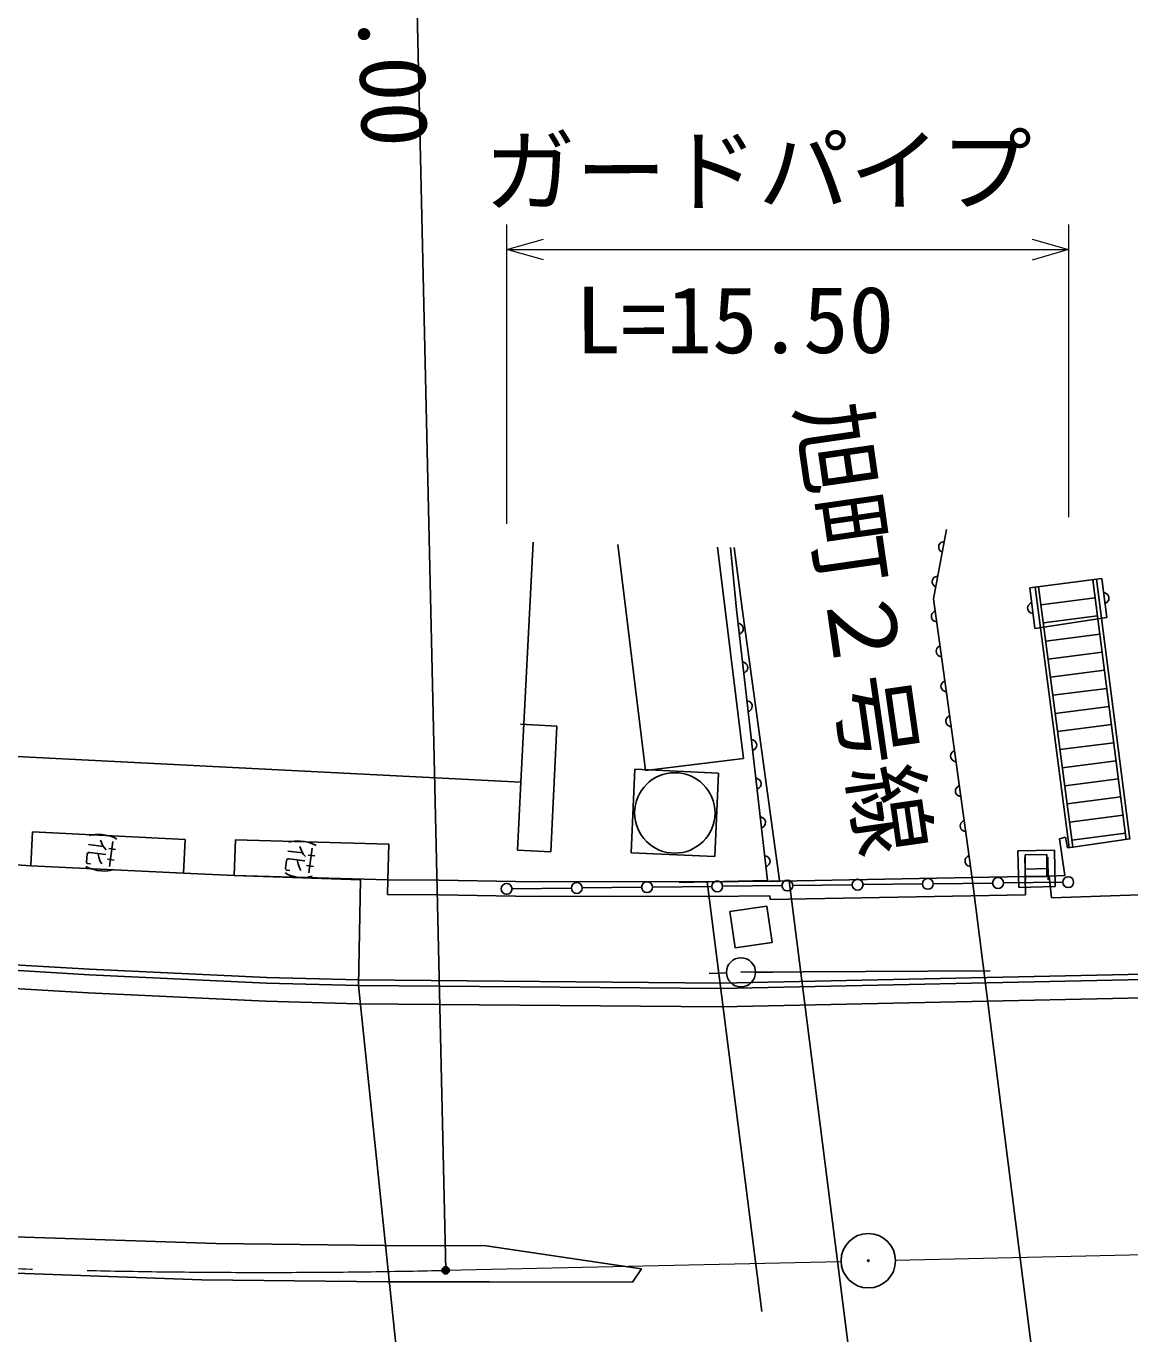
# Model space of a CAD drawing. Units: millimetres, scale not verified. Extents: x 40000 to 680000, y 20000 to 380000.
# Drawn here: x 150684 to 180922, y 276279 to 312099 of the extents above; entities that cross this region are included whole.
import ezdxf
from ezdxf.enums import TextEntityAlignment as Align

# ---------------------------------------------------------------- set-up
doc = ezdxf.new("R2010")
doc.units = ezdxf.units.MM
doc.header["$LTSCALE"] = 1000
doc.linetypes.add('CHAIN', pattern=[18.5, 12, -1.5, 3.5, -1.5])
for name, color, linetype, lineweight in [('M-BGD', 7, 'Continuous', 25), ('M-BMK', 2, 'CHAIN', 13), ('M-BMK-SRVR', 3, 'Continuous', 25), ('M-STR-HTXT', 7, 'Continuous', 13), ('M-STR-STR1', 1, 'Continuous', 25)]:
    doc.layers.add(name, color=color, linetype=linetype, lineweight=lineweight)
doc.styles.add('ＭＳ ゴシック', font='')
doc.styles.get('ＭＳ ゴシック').set_extended_font_data('MS Gothic')

msp = doc.modelspace()

# ---------------------------------------------------------------- linework, layer by layer
at = {"layer": 'M-BGD'}
for p, q in [((162178, 278019), (161160, 323007)), ((175545, 296410), (175900, 298309)), ((164575, 297966), (164238, 291387)), ((166893, 297903), (167654, 291713)), ((170341, 292043), (169629, 297828)), ((169980, 297819), (170144, 296123)), ((170080, 297816), (170303, 296144)), ((175684, 297834), (175692, 297880)), ((175687, 297797), (175684, 297834)), ((175699, 297762), (175687, 297797)), ((175692, 297880), (175709, 297912)), ((175726, 297728), (175699, 297762)), ((175709, 297912), (175733, 297942)), ((175752, 297705), (175726, 297728)), ((175733, 297942), (175770, 297964)), ((175783, 297686), (175752, 297705)), ((175770, 297964), (175803, 297977)), ((175803, 297977), (175839, 297981)), ((175515, 296930), (175531, 296963)), ((175531, 296963), (175555, 296992)), ((175555, 296992), (175593, 297015)), ((175593, 297015), (175625, 297027)), ((175625, 297027), (175661, 297032)), ((180154, 296967), (178177, 296713)), ((180290, 295897), (180154, 296967)), ((175506, 296885), (175515, 296930)), ((175510, 296848), (175506, 296885)), ((175522, 296812), (175510, 296848)), ((175549, 296778), (175522, 296812)), ((175574, 296755), (175549, 296778)), ((175606, 296737), (175574, 296755)), ((178322, 295604), (178177, 296713)), ((179257, 289598), (178323, 296732)), ((179356, 289611), (178422, 296744)), ((180822, 289813), (179911, 296936)), ((180010, 296948), (180921, 289826)), ((176599, 288750), (175545, 296410)), ((178128, 296202), (178141, 296237)), ((178141, 296237), (178170, 296270)), ((178170, 296270), (178197, 296292)), ((178197, 296292), (178230, 296307)), ((178487, 296249), (179975, 296440)), ((180203, 296581), (180239, 296573)), ((180239, 296573), (180270, 296559)), ((180274, 296299), (180241, 296283)), ((180270, 296559), (180306, 296535)), ((180300, 296320), (180274, 296299)), ((180329, 296354), (180300, 296320)), ((180306, 296535), (180328, 296505)), ((180328, 296505), (180343, 296471)), ((180343, 296389), (180329, 296354)), ((180343, 296471), (180349, 296425)), ((180349, 296425), (180343, 296389)), ((170144, 296123), (170997, 288696)), ((170303, 296144), (171326, 288696)), ((175483, 295937), (175489, 295973)), ((175490, 295891), (175483, 295937)), ((175489, 295973), (175502, 296008)), ((175505, 295857), (175490, 295891)), ((175502, 296008), (175531, 296042)), ((175531, 296042), (175558, 296064)), ((175558, 296064), (175590, 296080)), ((178122, 296165), (178128, 296202)), ((178128, 296119), (178122, 296165)), ((178143, 296086), (178128, 296119)), ((178165, 296055), (178143, 296086)), ((178201, 296031), (178165, 296055)), ((178233, 296017), (178201, 296031)), ((178269, 296010), (178233, 296017)), ((178322, 295604), (180290, 295897)), ((178552, 295753), (180038, 295944)), ((170188, 295742), (170223, 295734)), ((170223, 295734), (170254, 295719)), ((170254, 295719), (170290, 295695)), ((170290, 295695), (170312, 295664)), ((170325, 295548), (170311, 295513)), ((170312, 295664), (170326, 295630)), ((170332, 295584), (170325, 295548)), ((170326, 295630), (170332, 295584)), ((175527, 295827), (175505, 295857)), ((175564, 295803), (175527, 295827)), ((175595, 295790), (175564, 295803)), ((175631, 295782), (175595, 295790)), ((170255, 295459), (170222, 295444)), ((170282, 295480), (170255, 295459)), ((170311, 295513), (170282, 295480)), ((178617, 295257), (180101, 295448)), ((175615, 294980), (175621, 295016)), ((175622, 294933), (175615, 294980)), ((175621, 295016), (175634, 295051)), ((175637, 294900), (175622, 294933)), ((175634, 295051), (175663, 295085)), ((175659, 294870), (175637, 294900)), ((175696, 294846), (175659, 294870)), ((175663, 295085), (175689, 295106)), ((175689, 295106), (175722, 295122)), ((175727, 294832), (175696, 294846)), ((175763, 294825), (175727, 294832)), ((178682, 294761), (180165, 294952)), ((170309, 294681), (170345, 294673)), ((170345, 294673), (170376, 294658)), ((170376, 294658), (170412, 294634)), ((170433, 294452), (170404, 294419)), ((170412, 294634), (170434, 294603)), ((170447, 294487), (170433, 294452)), ((170434, 294603), (170448, 294569)), ((170454, 294523), (170447, 294487)), ((170448, 294569), (170454, 294523)), ((178747, 294266), (180228, 294456)), ((170377, 294398), (170344, 294383)), ((170404, 294419), (170377, 294398)), ((175753, 294058), (175766, 294094)), ((175766, 294094), (175795, 294127)), ((175795, 294127), (175821, 294149)), ((175821, 294149), (175854, 294165)), ((175747, 294022), (175753, 294058)), ((175753, 293976), (175747, 294022)), ((175768, 293943), (175753, 293976)), ((175791, 293912), (175768, 293943)), ((175827, 293889), (175791, 293912)), ((175859, 293875), (175827, 293889)), ((175895, 293868), (175859, 293875)), ((178812, 293770), (180292, 293960)), ((170431, 293620), (170467, 293612)), ((170467, 293612), (170498, 293597)), ((170498, 293597), (170534, 293573)), ((170555, 293391), (170526, 293358)), ((170534, 293573), (170556, 293542)), ((170569, 293426), (170555, 293391)), ((170556, 293542), (170570, 293508)), ((170576, 293462), (170569, 293426)), ((170570, 293508), (170576, 293462)), ((178876, 293274), (180355, 293464)), ((170499, 293337), (170466, 293322)), ((170526, 293358), (170499, 293337)), ((175879, 293065), (175884, 293101)), ((175885, 293019), (175879, 293065)), ((175884, 293101), (175898, 293136)), ((175900, 292985), (175885, 293019)), ((175898, 293136), (175926, 293170)), ((175926, 293170), (175953, 293192)), ((175953, 293192), (175985, 293207)), ((164232, 292976), (165226, 292926)), ((165226, 292926), (165055, 289486)), ((165226, 292926), (165055, 289486)), ((175923, 292955), (175900, 292985)), ((175959, 292931), (175923, 292955)), ((175991, 292917), (175959, 292931)), ((176026, 292910), (175991, 292917)), ((178941, 292778), (180419, 292968)), ((164238, 291387), (141896, 292532)), ((170553, 292559), (170589, 292551)), ((170589, 292551), (170620, 292536)), ((170620, 292536), (170656, 292512)), ((170648, 292297), (170621, 292276)), ((170677, 292330), (170648, 292297)), ((170656, 292512), (170678, 292481)), ((170691, 292365), (170677, 292330)), ((170678, 292481), (170692, 292447)), ((170698, 292401), (170691, 292365)), ((170692, 292447), (170698, 292401)), ((180482, 292472), (179006, 292282)), ((167654, 291713), (170341, 292043)), ((170621, 292276), (170588, 292261)), ((176010, 292107), (176016, 292144)), ((176017, 292061), (176010, 292107)), ((176016, 292144), (176029, 292179)), ((176032, 292028), (176017, 292061)), ((176029, 292179), (176058, 292212)), ((176054, 291998), (176032, 292028)), ((176091, 291974), (176054, 291998)), ((176058, 292212), (176085, 292234)), ((176085, 292234), (176117, 292250)), ((176122, 291960), (176091, 291974)), ((176158, 291953), (176122, 291960)), ((180546, 291976), (179071, 291787)), ((167259, 289453), (167362, 291744)), ((167362, 291744), (169650, 291641)), ((169650, 291641), (169547, 289350)), ((169650, 291641), (169547, 289350)), ((164146, 289531), (164238, 291387)), ((170675, 291498), (170711, 291490)), ((170711, 291490), (170742, 291475)), ((170742, 291475), (170778, 291450)), ((170769, 291236), (170742, 291215)), ((170799, 291269), (170769, 291236)), ((170778, 291450), (170800, 291420)), ((170813, 291303), (170799, 291269)), ((170800, 291420), (170814, 291386)), ((170819, 291340), (170813, 291303)), ((170814, 291386), (170819, 291340)), ((176148, 291186), (176161, 291221)), ((176161, 291221), (176190, 291255)), ((176190, 291255), (176216, 291277)), ((176216, 291277), (176249, 291293)), ((180609, 291480), (179136, 291291)), ((170742, 291215), (170709, 291199)), ((176142, 291150), (176148, 291186)), ((176148, 291104), (176142, 291150)), ((176164, 291070), (176148, 291104)), ((176186, 291040), (176164, 291070)), ((176223, 291016), (176186, 291040)), ((176254, 291003), (176223, 291016)), ((176290, 290995), (176254, 291003)), ((180673, 290984), (179201, 290795)), ((170797, 290436), (170833, 290428)), ((170864, 290154), (170831, 290138)), ((170833, 290428), (170864, 290414)), ((170864, 290414), (170900, 290389)), ((170891, 290175), (170864, 290154)), ((170921, 290208), (170891, 290175)), ((170900, 290389), (170922, 290359)), ((170935, 290242), (170921, 290208)), ((170922, 290359), (170936, 290325)), ((170941, 290279), (170935, 290242)), ((170936, 290325), (170941, 290279)), ((176274, 290192), (176279, 290229)), ((176280, 290146), (176274, 290192)), ((176279, 290229), (176293, 290264)), ((176295, 290113), (176280, 290146)), ((176293, 290264), (176322, 290297)), ((176322, 290297), (176348, 290319)), ((176348, 290319), (176381, 290335)), ((180736, 290488), (179266, 290299)), ((150812, 289102), (150856, 290026)), ((150856, 290026), (155041, 289823)), ((152506, 289946), (152423, 289926)), ((152575, 289955), (152506, 289946)), ((152669, 289961), (152575, 289955)), ((152754, 289955), (152669, 289961)), ((152757, 289713), (152725, 289802)), ((152854, 289942), (152754, 289955)), ((152954, 289922), (152854, 289942)), ((153025, 289901), (152954, 289922)), ((153097, 289874), (153025, 289901)), ((153167, 289832), (153097, 289874)), ((155041, 289823), (154996, 288900)), ((156415, 289814), (156386, 288836)), ((160618, 289690), (156415, 289814)), ((176318, 290083), (176295, 290113)), ((176354, 290059), (176318, 290083)), ((176386, 290045), (176354, 290059)), ((176422, 290038), (176386, 290045)), ((179162, 289888), (178991, 289842)), ((178991, 289842), (179138, 288832)), ((179209, 289592), (179162, 289888)), ((180799, 289992), (179331, 289804)), ((179356, 289611), (180922, 289834)), ((152368, 289449), (152359, 289415)), ((152401, 289468), (152368, 289449)), ((152802, 289629), (152395, 289680)), ((152431, 289466), (152401, 289468)), ((152863, 289412), (152431, 289466)), ((152674, 289333), (152652, 289441)), ((152789, 289648), (152757, 289713)), ((152827, 289588), (152789, 289648)), ((152880, 289533), (152827, 289588)), ((153132, 289550), (152951, 289572)), ((152972, 289081), (153058, 289761)), ((158261, 289451), (157854, 289503)), ((157965, 289768), (157882, 289748)), ((158035, 289777), (157965, 289768)), ((158128, 289783), (158035, 289777)), ((158213, 289777), (158128, 289783)), ((158216, 289535), (158184, 289625)), ((158313, 289765), (158213, 289777)), ((158248, 289471), (158216, 289535)), ((158286, 289410), (158248, 289471)), ((158413, 289745), (158313, 289765)), ((158484, 289723), (158413, 289745)), ((158431, 288903), (158517, 289583)), ((158556, 289696), (158484, 289723)), ((158626, 289655), (158556, 289696)), ((160589, 288711), (160618, 289690)), ((165055, 289486), (164146, 289531)), ((169547, 289350), (167259, 289453)), ((177856, 289507), (178855, 289528)), ((177876, 288507), (177856, 289507)), ((178855, 289528), (178876, 288528)), ((179356, 289611), (179209, 289592)), ((150812, 289102), (149402, 289195)), ((154996, 288900), (150812, 289102)), ((154996, 288900), (150812, 289102)), ((152317, 289083), (152393, 289043)), ((152359, 289415), (152333, 289212)), ((152333, 289212), (152339, 289178)), ((152339, 289178), (152362, 289160)), ((152362, 289160), (152451, 289149)), ((152712, 289219), (152674, 289333)), ((152754, 289149), (152712, 289219)), ((152909, 289280), (153095, 289257)), ((157818, 289237), (157792, 289034)), ((157827, 289272), (157818, 289237)), ((157860, 289290), (157827, 289272)), ((157890, 289289), (157860, 289290)), ((158322, 289235), (157890, 289289)), ((158133, 289155), (158111, 289264)), ((158171, 289042), (158133, 289155)), ((158339, 289356), (158286, 289410)), ((158368, 289103), (158554, 289079)), ((158591, 289372), (158410, 289395)), ((170919, 289375), (170955, 289367)), ((170986, 289092), (170953, 289077)), ((170955, 289367), (170986, 289353)), ((170986, 289353), (171022, 289328)), ((171013, 289114), (170986, 289092)), ((171043, 289146), (171013, 289114)), ((171022, 289328), (171044, 289298)), ((171057, 289181), (171043, 289146)), ((171044, 289298), (171058, 289264)), ((171063, 289218), (171057, 289181)), ((171058, 289264), (171063, 289218)), ((176406, 289235), (176411, 289271)), ((176412, 289189), (176406, 289235)), ((176411, 289271), (176425, 289307)), ((176427, 289155), (176412, 289189)), ((176425, 289307), (176453, 289340)), ((176450, 289125), (176427, 289155)), ((176486, 289102), (176450, 289125)), ((176453, 289340), (176480, 289362)), ((176480, 289362), (176512, 289378)), ((176518, 289088), (176486, 289102)), ((176553, 289080), (176518, 289088)), ((178060, 288699), (178047, 289324)), ((178646, 289407), (178054, 289403)), ((178054, 289403), (178058, 288803)), ((178650, 288807), (178646, 289407)), ((178685, 288712), (178672, 289336)), ((152393, 289043), (152467, 289016)), ((152467, 289016), (152543, 288994)), ((152543, 288994), (152633, 288970)), ((152633, 288970), (152737, 288957)), ((152737, 288957), (152835, 288952)), ((152835, 288952), (152914, 288960)), ((152914, 288960), (152981, 288971)), ((152981, 288971), (153061, 288989)), ((156386, 288836), (154996, 288900)), ((156386, 288836), (160589, 288711)), ((159846, 288719), (156386, 288836)), ((157776, 288905), (157852, 288865)), ((157792, 289034), (157798, 289001)), ((157798, 289001), (157821, 288983)), ((157821, 288983), (157910, 288971)), ((157852, 288865), (157926, 288838)), ((157926, 288838), (158002, 288816)), ((158002, 288816), (158092, 288792)), ((158092, 288792), (158196, 288779)), ((158213, 288971), (158171, 289042)), ((158196, 288779), (158294, 288774)), ((158294, 288774), (158373, 288782)), ((158373, 288782), (158440, 288794)), ((158440, 288794), (158520, 288812)), ((159787, 285822), (159846, 288719)), ((171328, 288681), (176595, 288777)), ((178058, 288803), (176595, 288777)), ((178678, 289024), (178053, 289011)), ((178058, 288803), (178650, 288807)), ((178067, 288303), (178058, 288803)), ((179138, 288832), (178713, 288812)), ((178713, 288812), (178775, 288221)), ((160589, 288711), (160587, 288311)), ((161990, 288706), (160589, 288711)), ((164097, 288669), (161990, 288706)), ((163997, 288470), (165620, 288489)), ((169346, 288658), (164097, 288669)), ((165920, 288492), (167544, 288512)), ((167844, 288515), (169467, 288535)), ((168574, 288638), (170997, 288696)), ((171058, 288676), (169346, 288658)), ((169346, 288658), (170835, 276892)), ((169767, 288538), (171390, 288558)), ((171058, 288676), (171328, 288681)), ((171690, 288561), (173314, 288580)), ((173613, 288584), (175237, 288603)), ((175537, 288607), (177160, 288626)), ((177460, 288630), (179083, 288649)), ((178876, 288528), (177876, 288507)), ((161988, 288306), (160587, 288311)), ((164090, 288269), (161988, 288306)), ((169345, 288258), (164090, 288269)), ((171062, 288276), (169350, 288258)), ((170973, 287996), (169967, 287849)), ((171119, 286999), (170973, 287996)), ((171062, 288276), (171067, 288176)), ((178067, 288303), (171067, 288176)), ((178775, 288221), (182122, 288338)), ((169967, 287849), (170113, 286852)), ((170113, 286852), (171119, 286999)), ((152413, 286117), (147506, 286407)), ((152421, 286266), (147516, 286557)), ((157276, 286036), (152421, 286266)), ((177097, 286218), (170267, 286182)), ((152387, 285617), (147476, 285908)), ((157269, 285886), (152413, 286117)), ((159787, 285822), (157269, 285886)), ((159790, 285972), (157273, 286036)), ((169729, 285887), (159788, 285972)), ((169892, 286169), (169393, 286151)), ((182449, 286160), (169724, 285887)), ((182452, 286010), (169728, 285737)), ((170642, 286184), (171142, 286187)), ((157251, 285387), (152387, 285617)), ((159787, 285822), (161380, 270609)), ((169728, 285737), (159787, 285822)), ((182463, 285510), (169731, 285237)), ((159778, 285322), (157251, 285387)), ((169731, 285237), (159778, 285322)), ((155885, 278751), (150374, 278939)), ((160479, 278700), (155885, 278751)), ((163283, 278692), (160479, 278700)), ((167542, 278063), (163283, 278692)), ((149475, 277971), (155494, 277758)), ((167542, 278063), (167294, 277698)), ((155494, 277758), (160586, 277701)), ((163378, 277700), (160586, 277701)), ((167294, 277698), (163378, 277700))]:
    msp.add_line(p, q, dxfattribs=at)
for centre, radius in [((168455, 290547), 1102), ((173464, 288582), 149), ((175387, 288605), 149), ((177310, 288628), 149), ((179233, 288651), 149), ((163847, 288468), 149), ((165770, 288491), 149), ((167694, 288514), 149), ((169617, 288536), 149), ((171540, 288559), 149), ((170267, 286182), 398), ((162178, 278019), 100), ((162178, 278019), 87.5), ((162178, 278019), 75), ((162178, 278019), 62.5), ((162178, 278019), 50), ((162178, 278019), 37.5), ((162178, 278018), 25), ((162178, 278019), 12.5)]:
    msp.add_circle(centre, radius, dxfattribs=at)
at = {"layer": 'M-BMK'}
for p, q in [((174504, 278298), (272979, 280528)), ((162178, 278019), (173005, 278264))]:
    msp.add_line(p, q, dxfattribs=at)
msp.add_arc((157198, 497962), 220000, 254.28418, 271.29736, dxfattribs=at)
at = {"layer": 'M-BMK-SRVR'}
for radius in [746, 22.5]:
    msp.add_circle((173755, 278281), radius, dxfattribs=at)
at = {"layer": 'M-STR-HTXT'}
for p, q in [((163852, 298468), (163856, 306665)), ((179242, 306665), (179238, 298651)), ((163855, 305984), (164855, 306268)), ((178241, 306265), (179241, 305977)), ((164855, 305696), (163855, 305984)), ((163855, 305984), (179241, 305977)), ((179241, 305977), (178241, 305692))]:
    msp.add_line(p, q, dxfattribs=at)
at = {"layer": 'M-STR-STR1'}
for p, q in [((179237, 267988), (176599, 288750)), ((171592, 288686), (174234, 267896))]:
    msp.add_line(p, q, dxfattribs=at)

# ---------------------------------------------------------------- texts
at = {"layer": 'M-BGD', "style": 'ＭＳ ゴシック'}
for s, rotation, p in [('R = -220.00', 271.7, (158934, 322455)), ('旭町２号線', 278.2, (171278, 301570))]:
    msp.add_text(s, height=1833, rotation=rotation, dxfattribs=at).set_placement(p, align=Align.BOTTOM_LEFT)
at = {"layer": 'M-STR-HTXT', "style": 'ＭＳ ゴシック'}
for s, p in [('ガードパイプ', (163238, 306665)), ('L=15.50', (165736, 302583))]:
    msp.add_text(s, height=1833, rotation=0.1, dxfattribs=at).set_placement(p, align=Align.BOTTOM_LEFT)

doc.saveas('drawing.dxf')
